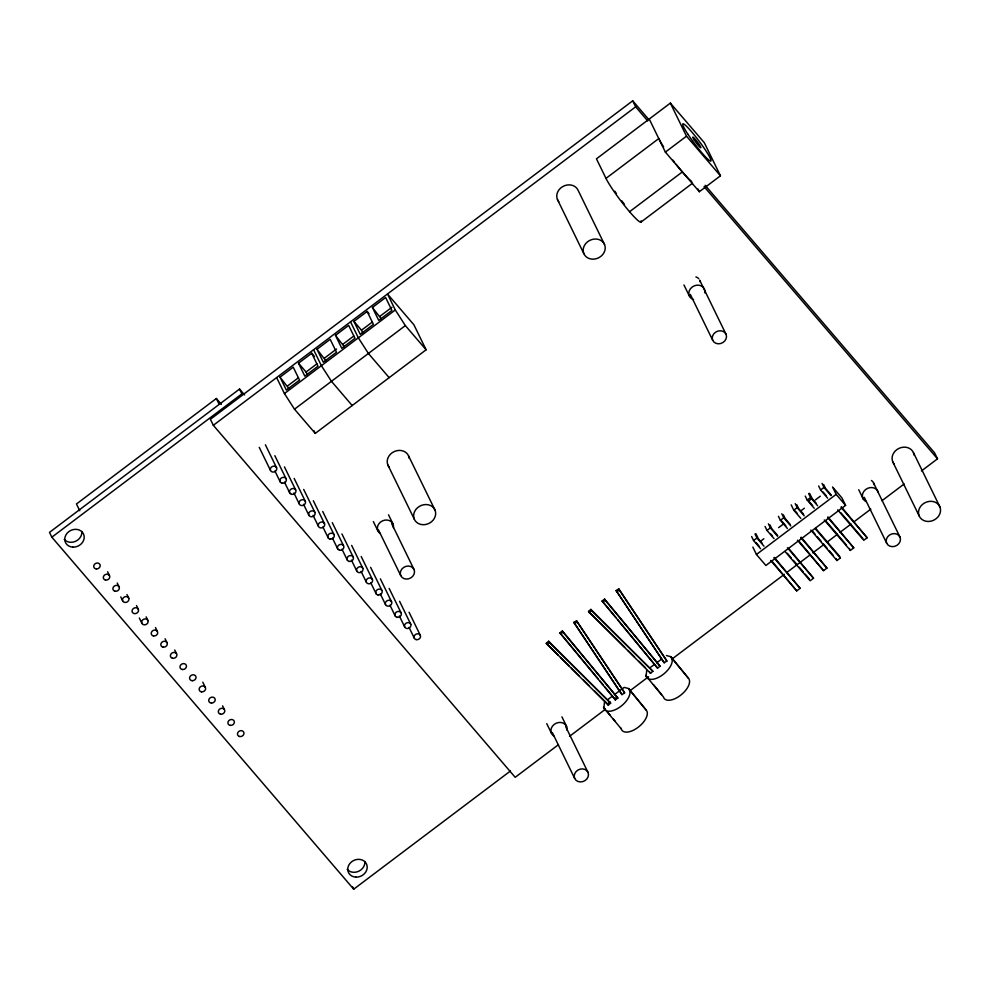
<?xml version="1.0" encoding="UTF-8"?>
<svg xmlns="http://www.w3.org/2000/svg" width="990" height="990" viewBox="0 0 990 990"><rect width="100%" height="100%" fill="white"/><g stroke="black" fill="none" stroke-linecap="round" stroke-linejoin="round"><path stroke-width="1.49" d="M614.345 694.695L624.183 687.382L628.501 688.533L646.26 710.177A15.79 7.883 -39.7 0 1 637.894 727.477A15.79 7.883 -39.7 0 1 621.225 728.801L603.863 707.924L604.506 702.021M661.53 694.634L646.099 676.071L646.742 670.168M546.27 643.302L548.633 641.248L610.644 703.123L608.293 705.165L546.27 643.302L558.335 655.219M546.888 644.465L549.24 642.423L548.633 641.248M588.505 611.449L590.857 609.407L652.88 671.27L650.517 673.311L588.505 611.449L624.69 647.212M589.112 612.624L591.476 610.582L590.857 609.407M608.293 705.165L607.674 703.989L610.038 701.947M221.389 404.365L216.352 398.5L76.465 503.984L79.769 510.753M244.567 394.923L239.543 389.058L49.5 532.373L51.851 537.186L353.715 889.193L510.432 771M51.851 537.186L241.882 393.859L239.543 389.058M648.809 119.58L632.709 100.807L210.4 419.29L213.333 425.304L515.196 777.311L558.409 744.715M213.333 425.304L635.642 106.821L632.709 100.807M280.034 377.14L293.238 367.191L299.537 380.123L286.345 390.072L280.034 377.14L288.845 388.525M311.714 353.257L318.013 366.189L304.821 376.138L298.51 363.206L311.714 353.257L314.535 356.561M316.986 349.272L330.19 339.322L336.489 352.254L323.297 362.216L316.986 349.272L325.797 360.669M335.462 335.35L348.666 325.388L354.964 338.32L341.773 348.282L335.462 335.35L344.272 346.735M367.142 311.454L373.44 324.386L360.249 334.348L353.937 321.416L367.142 311.454L369.022 313.657M372.413 307.482L385.617 297.52L391.916 310.464L378.725 320.414L372.413 307.482L381.224 318.867M287.583 385.939L298.386 377.796M307.321 374.604L306.058 372.017L316.862 363.875M324.534 358.083L336.538 349.025M343.01 344.149L353.814 336.006M362.748 332.801L361.486 330.214L372.289 322.072M379.962 316.28L391.966 307.234M284.439 393.575L395.295 309.969L387.523 294.03L413.931 324.831L426.108 349.792L315.253 433.397L294.5 409.192L284.439 393.575L276.668 377.636M649.242 119.023L665.379 152.114L699.336 191.713L720.448 175.787L704.311 142.708L670.354 103.108L596.45 158.833L605.979 178.386A29.935 3.317 53 0 0 627.289 209.026A29.935 3.317 53 0 0 641.074 220.82M294.5 409.192L405.356 325.599L395.295 309.969M605.979 178.386L658.771 138.575A29.935 3.317 53 0 0 663.622 146.891M665.379 152.114L686.491 136.187L670.354 103.108M629.566 211.724L682.357 171.913M640.976 222.106L692.53 183.212M760.592 548.72L753.576 540.528L756.954 537.978L754.999 533.981M774.007 538.61L766.978 530.417L770.356 527.868L768.413 523.871M787.409 528.499L780.392 520.307L783.771 517.758L781.815 513.761M800.823 518.389L793.794 510.196L797.173 507.647L795.23 503.65M814.226 508.278L807.197 500.086L810.575 497.537L808.632 493.54M827.64 498.168L820.611 489.963L823.989 487.427L822.047 483.429M809.573 493.329L812.06 498.428L808.682 500.977L812.654 505.605M761.421 540.614L763.872 538.758M778.586 527.658L783.498 523.957M800.663 511.013L804.338 508.241M815.376 499.913L820.289 496.213M833.493 488.07L841.983 497.97L845.584 505.37L765.876 565.488L756.447 554.487L836.154 494.369L832.553 486.969M569.522 736.337L605.336 709.335M630.036 690.711L648.549 676.739M672.012 659.043L784.389 574.311M786.852 572.443L810.315 554.746M812.79 552.89L823.903 544.512M827.603 541.716L837.478 534.266M839.953 532.397L851.066 524.019M853.529 522.163L870.816 509.12M881.929 500.742L904.155 483.974M921.443 470.943L937.505 458.84L934.56 452.814L705.152 185.291M770.641 560.427L796.74 590.869L800.118 588.32L774.329 557.419M788.733 548.46L813.52 578.21L810.142 580.746L785.045 551.492M797.457 540.206L823.556 570.636L826.935 568.087L801.145 537.186M810.86 530.096L836.958 560.526L840.337 557.976L839.396 556.058L815.55 528.239M824.274 519.985L850.373 550.415L853.751 547.866L827.962 516.966M841.364 506.855L867.153 537.756L863.775 540.305L837.676 509.875M602.106 600.967L604.618 599.099L660.082 666.233L657.57 668.101L602.106 600.967L615.817 617.451M559.882 632.808L562.394 630.939L617.847 698.074L615.335 699.942L559.882 632.808L598.071 678.756M602.712 602.143L605.236 600.262L604.618 599.099M560.489 633.984L563.001 632.115L562.394 630.939M650.43 667.421L654.118 664.674M656.58 662.855L661.493 659.191M608.194 699.274L611.882 696.527M615.335 699.942L614.728 698.779L617.24 696.91M616.139 590.572L618.8 588.902L666.245 659.922L666.864 661.097L664.203 662.768L616.139 590.572L664.203 662.768M616.745 591.748L619.406 590.077L618.8 588.902M573.903 622.425L576.564 620.742L624.022 691.775L624.628 692.938L621.968 694.621L573.903 622.425L621.968 694.621M574.509 623.589L577.182 621.918L576.564 620.742M666.418 655.529L670.725 656.679L688.495 678.336A15.79 7.883 -39.7 0 1 680.13 695.624A15.79 7.883 -39.7 0 1 663.461 696.96L653.412 684.585M591.476 610.582L652.88 671.27M627.982 650.467L634.553 656.976M638.946 661.308L645.517 667.804M549.24 642.423L610.644 703.123M560.526 657.385L569.3 666.06M571.49 668.225L579.175 675.811M583.556 680.142L589.038 685.563M594.52 690.983L607.674 703.989M686.491 136.187L720.448 175.787M635.642 106.821L647.707 120.904M704.063 186.615L937.505 458.84M836.154 494.369L845.584 505.37M831.427 495.26L825.462 488.318L823.606 484.494M823.989 487.427L831.018 495.619M841.054 507.325L867.153 537.756M823.086 492.018L826.068 495.495M840.968 512.882L862.835 538.387M812.06 498.428L816.032 503.056M810.575 497.537L817.604 505.729M827.652 517.436L853.751 547.866M825.573 520.678L846.45 545.02M803.62 514.33L798.645 508.538L796.789 504.714M797.173 507.647L804.202 515.84M815.24 528.71L840.337 557.976M795.267 511.088L797.259 513.402M812.171 530.788L815.154 534.266M817.134 536.58L821.118 541.221M823.098 543.535L827.071 548.175M829.063 550.49L833.035 555.13M790.206 524.44L785.243 518.649L783.375 514.825M783.771 517.758L790.787 525.95M800.836 537.657L826.935 568.087M781.865 521.198L785.837 525.826M798.757 540.899L823.556 570.636M777.793 535.714L771.829 528.759L769.973 524.947M770.356 527.868L777.385 536.06M787.421 547.767L813.52 578.21M770.443 533.622L772.435 535.937M787.335 553.323L791.319 557.964M793.299 560.278L797.284 564.919M799.264 567.233L803.237 571.874M805.229 574.188L809.201 578.828M762.399 543.51L758.427 538.869L755.939 533.783M756.954 537.978L763.971 546.171M774.019 557.877L800.118 588.32M756.038 542.582L759.021 546.059M771.94 561.12L796.74 590.869M405.356 325.599L426.108 349.792M353.937 321.416L361.486 330.214M389.157 377.66L368.404 353.467L358.343 337.838L350.571 321.899M352.205 405.529L331.452 381.323L321.391 365.706L313.62 349.767M298.51 363.206L306.058 372.017M670.725 656.679L688.495 678.336M605.236 600.262L660.082 666.233M617.772 619.814L657.57 668.101M645.69 675.304L647.621 677.63M628.501 688.533L646.26 710.177M563.001 632.115L617.847 698.074M600.039 681.108L602.972 684.647M604.927 686.998L614.728 698.779M603.467 707.157L605.397 709.471M607.328 711.798L610.211 715.275M613.107 718.752L615.038 721.067M619.406 590.077L666.864 661.097M577.182 621.918L624.628 692.938M649.91 672.148L650.517 673.311M620.829 728.034L621.225 728.801M913.448 452.64L939.844 506.781A11.311 9.776 -26 0 1 927.717 521.458A11.311 9.776 -26 0 1 920.997 505.915A11.311 9.776 -26 0 1 939.844 506.781M892.782 461.847L919.19 515.988M873.601 483.021L900.009 537.149A7.314 6.324 -26 0 1 892.151 546.653A7.314 6.324 -26 0 1 887.807 536.592A7.314 6.324 -26 0 1 900.009 537.149M864.295 497.302L886.644 543.114M858.738 489.753L863.416 499.331M698.012 189.003L699.336 191.713M849.432 548.497L850.373 550.415M818.668 485.979L820.611 489.963M836.018 558.607L836.958 560.526M805.254 496.089L807.197 500.086M726.054 334.311A7.314 6.324 -26 0 0 713.864 333.741A7.314 6.324 -26 0 0 718.208 343.802A7.314 6.324 -26 0 0 726.054 334.311L699.658 280.17A7.314 6.324 -26 0 1 700.066 281.766M690.352 294.451L712.689 340.263M683.966 284.984L689.3 295.923M791.196 504.863L793.794 510.196M778.437 516.31L780.392 520.307M765.035 526.42L766.978 530.417M751.62 536.531L753.576 540.528M752.833 547.086L756.447 554.487M604.531 244.493A11.311 9.776 -26 0 0 585.684 243.627A11.311 9.776 -26 0 0 592.391 259.17A11.311 9.776 -26 0 0 604.531 244.493L578.123 190.352A11.311 9.776 -26 0 0 562.592 186.652A11.311 9.776 -26 0 0 558.806 201.725M557.469 199.559L583.877 253.7M561.936 716.871L566.602 726.437M565.686 726.623L588.035 772.435A7.314 6.324 -26 0 1 580.177 781.927A7.314 6.324 -26 0 1 575.833 771.866A7.314 6.324 -26 0 1 588.035 772.435M552.321 732.575L574.658 778.388M546.752 723.64L551.418 733.206M408.573 455.895L434.981 510.023A11.311 9.776 -26 0 1 422.841 524.7A11.311 9.776 -26 0 1 416.134 509.157A11.311 9.776 -26 0 1 434.981 510.023M387.919 465.09L414.327 519.23M388.538 514.825L393.03 524.032M391.743 523.772L414.08 569.584A7.314 6.324 -26 0 1 406.222 579.076A7.314 6.324 -26 0 1 401.891 569.015A7.314 6.324 -26 0 1 414.08 569.584M378.378 529.737L400.715 575.537M373.354 521.594L377.846 530.801M409.068 612.253L420.28 635.258M399.576 601.301L410.8 624.306A3.329 2.871 -26 0 1 407.063 628.514A3.329 2.871 -26 0 1 405.294 623.861A3.329 2.871 -26 0 1 410.8 624.306M313.904 430.625L315.253 433.397M409.043 627.388L414.327 638.216M389.144 588.394L401.024 612.748M399.366 615.99L404.638 626.818M380.37 578.853L391.595 601.87A3.329 2.871 -26 0 1 388.006 606.177A3.329 2.871 -26 0 1 386.05 601.586A3.329 2.871 -26 0 1 391.595 601.87M389.961 605.199L395.245 616.028M370.607 567.332L381.831 590.337M380.234 593.728L385.506 604.556M361.202 556.504L372.426 579.509A3.329 2.871 -26 0 1 368.849 583.815A3.329 2.871 -26 0 1 366.882 579.249A3.329 2.871 -26 0 1 372.426 579.509M370.829 582.9L376.113 593.728M351.648 545.403L362.872 568.409A3.329 2.871 -26 0 1 359.16 572.641A3.329 2.871 -26 0 1 357.365 567.988A3.329 2.871 -26 0 1 362.872 568.409M361.065 571.379L366.35 582.207M341.921 533.932L353.145 556.937M351.45 560.117L356.722 570.945M332.293 522.658L343.505 545.663M341.996 549.24L347.28 560.068M322.703 511.471L333.915 534.476M332.467 538.164L337.751 548.992M313.335 500.742L324.547 523.747A3.329 2.871 -26 0 1 320.772 527.93A3.329 2.871 -26 0 1 319.065 523.252A3.329 2.871 -26 0 1 324.547 523.747M322.889 527.002L328.173 537.83M303.695 489.444L314.919 512.449A3.329 2.871 -26 0 1 311.343 516.768A3.329 2.871 -26 0 1 309.375 512.189A3.329 2.871 -26 0 1 314.919 512.449M313.088 515.369L318.372 526.197M294.166 478.418L305.39 501.423A3.329 2.871 -26 0 1 301.579 505.568A3.329 2.871 -26 0 1 299.908 500.878A3.329 2.871 -26 0 1 305.39 501.423M303.559 504.331L308.843 515.159M284.439 466.909L295.663 489.914M293.919 492.995L299.203 503.823M274.836 455.685L286.048 478.69M284.476 482.155L289.761 492.971M265.394 444.807L276.606 467.812A3.329 2.871 -26 0 1 272.918 472.057A3.329 2.871 -26 0 1 271.099 467.416A3.329 2.871 -26 0 1 276.606 467.812M274.923 471.017L280.195 481.845M259.256 447.369L270.468 470.374M216.352 398.5L218.988 403.908M352.539 886.78L353.715 889.193M222.602 705.845L224.445 709.632M202.777 682.172L205.239 687.221M174.723 650.034L176.567 653.821M165.083 638.76L166.926 642.547M155.492 627.573L157.336 631.36M146.124 616.844L147.968 620.631A3.329 2.871 -26 0 1 144.194 624.814A3.329 2.871 -26 0 1 142.473 620.136A3.329 2.871 -26 0 1 147.968 620.631M136.484 605.546L138.34 609.333A3.329 2.871 -26 0 1 134.764 613.652A3.329 2.871 -26 0 1 132.796 609.073A3.329 2.871 -26 0 1 138.34 609.333M139.33 618.032L141.793 623.081M126.968 594.52L128.811 598.307A3.329 2.871 -26 0 1 125 602.452A3.329 2.871 -26 0 1 123.329 597.762A3.329 2.871 -26 0 1 128.811 598.307M117.228 583.011L119.085 586.798M120.768 596.921L122.612 600.707M107.625 571.787L109.469 575.574M894.131 464.013A11.311 9.776 -26 0 1 899.229 448.26A11.311 9.776 -26 0 1 914.079 455.115M389.256 467.255A11.311 9.776 -26 0 1 394.354 451.514A11.311 9.776 -26 0 1 409.216 458.37M695.908 276.928A7.314 6.324 -26 0 1 698.767 278.759M871.435 480.509A7.314 6.324 -26 0 1 874.009 484.617M671.133 657.447A15.79 7.883 -39.7 0 1 662.768 674.747A15.79 7.883 -39.7 0 1 646.099 676.071M628.898 689.3A15.79 7.883 -39.7 0 1 620.544 706.6A15.79 7.883 -39.7 0 1 603.863 707.924M81.824 531.543A9.974 8.625 -26 0 1 75.549 541.332A9.974 8.625 -26 0 1 64.214 539.389M364.815 861.548A9.974 8.625 -26 0 1 358.541 871.349A9.974 8.625 -26 0 1 347.205 869.393M693.532 299.599A8.316 7.19 -26 0 1 689.238 290.887A8.316 7.19 -26 0 1 698.915 285.194A8.316 7.19 -26 0 1 704.892 292.916M380.284 533.647A8.316 7.19 -26 0 1 382.598 520.814A8.316 7.19 -26 0 1 393.438 527.794M866.361 501.732A8.316 7.19 -26 0 1 865.569 489.58A8.316 7.19 -26 0 1 878.303 492.265M553.856 736.053A8.316 7.19 -26 0 1 556.17 723.22A8.316 7.19 -26 0 1 567.01 730.199M691.725 181.479A29.935 3.317 53 0 1 676.158 164.328M674.549 162.273A29.935 3.317 53 0 1 672.977 160.194M624.504 204.373A23.29 2.574 53 0 1 621.72 200.809M616.423 193.557A23.29 2.574 53 0 1 614.827 191.231M182.581 669.525A3.329 2.871 -26 0 0 186.293 665.292A3.329 2.871 -26 0 0 180.786 664.872A3.329 2.871 -26 0 0 182.581 669.525M105.46 580.041A3.329 2.871 -26 0 0 109.729 576.279A3.329 2.871 -26 0 0 104.433 575.14A3.329 2.871 -26 0 0 105.46 580.041M192.27 680.699A3.329 2.871 -26 0 0 195.847 676.393A3.329 2.871 -26 0 0 190.303 676.133A3.329 2.871 -26 0 0 192.27 680.699M239.518 736.486A3.329 2.871 -26 0 0 243.936 732.86A3.329 2.871 -26 0 0 238.714 731.511A3.329 2.871 -26 0 0 239.518 736.486M153.5 635.951A3.329 2.871 -26 0 0 157.633 632.053A3.329 2.871 -26 0 0 152.262 631.1A3.329 2.871 -26 0 0 153.5 635.951M201.453 691.837A3.329 2.871 -26 0 0 205.549 687.914A3.329 2.871 -26 0 0 200.166 686.998A3.329 2.871 -26 0 0 201.453 691.837M96.339 568.941A3.329 2.871 -26 0 0 100.027 564.696A3.329 2.871 -26 0 0 94.52 564.3A3.329 2.871 -26 0 0 96.339 568.941M211.427 703.061A3.329 2.871 -26 0 0 215.016 698.754A3.329 2.871 -26 0 0 209.472 698.47A3.329 2.871 -26 0 0 211.427 703.061M114.989 591.216A3.329 2.871 -26 0 0 119.332 587.515A3.329 2.871 -26 0 0 114.073 586.266A3.329 2.871 -26 0 0 114.989 591.216M172.545 658.276A3.329 2.871 -26 0 0 176.826 654.526A3.329 2.871 -26 0 0 171.53 653.363A3.329 2.871 -26 0 0 172.545 658.276M163.078 647.126A3.329 2.871 -26 0 0 167.223 643.24A3.329 2.871 -26 0 0 161.865 642.263A3.329 2.871 -26 0 0 163.078 647.126M220.547 714.174A3.329 2.871 -26 0 0 224.73 710.325A3.329 2.871 -26 0 0 219.384 709.298A3.329 2.871 -26 0 0 220.547 714.174M230.484 725.398A3.329 2.871 -26 0 0 234.222 721.19A3.329 2.871 -26 0 0 228.715 720.745A3.329 2.871 -26 0 0 230.484 725.398M330.078 539.067A3.329 2.871 -26 0 0 334.212 535.169A3.329 2.871 -26 0 0 328.841 534.216A3.329 2.871 -26 0 0 330.078 539.067M282.051 483.157A3.329 2.871 -26 0 0 286.32 479.395A3.329 2.871 -26 0 0 281.024 478.257A3.329 2.871 -26 0 0 282.051 483.157M378.032 594.953A3.329 2.871 -26 0 0 382.128 591.03A3.329 2.871 -26 0 0 376.745 590.127A3.329 2.871 -26 0 0 378.032 594.953M416.097 639.602A3.329 2.871 -26 0 0 420.515 635.976A3.329 2.871 -26 0 0 415.293 634.64A3.329 2.871 -26 0 0 416.097 639.602M291.567 494.332A3.329 2.871 -26 0 0 295.911 490.632A3.329 2.871 -26 0 0 290.652 489.382A3.329 2.871 -26 0 0 291.567 494.332M349.124 561.392A3.329 2.871 -26 0 0 353.405 557.642A3.329 2.871 -26 0 0 348.121 556.479A3.329 2.871 -26 0 0 349.124 561.392M339.657 550.242A3.329 2.871 -26 0 0 343.802 546.356A3.329 2.871 -26 0 0 338.444 545.379A3.329 2.871 -26 0 0 339.657 550.242M397.126 617.29A3.329 2.871 -26 0 0 401.309 613.441A3.329 2.871 -26 0 0 395.975 612.414A3.329 2.871 -26 0 0 397.126 617.29M355.88 877.128A9.974 8.625 -26 0 0 366.585 864.171A9.974 8.625 -26 0 0 349.953 863.404A9.974 8.625 -26 0 0 355.88 877.128M72.876 547.124A9.974 8.625 -26 0 0 83.593 534.167A9.974 8.625 -26 0 0 66.961 533.4A9.974 8.625 -26 0 0 72.876 547.124M688.001 134.38A23.29 2.574 53 0 0 710.87 161.048A23.29 2.574 53 0 0 691.738 131.93A23.29 2.574 53 0 0 688.001 134.38M694.337 140.147A6.658 0.73 53 0 0 700.87 147.77A6.658 0.73 53 0 0 695.401 139.442A6.658 0.73 53 0 0 694.337 140.147"/></g></svg>
